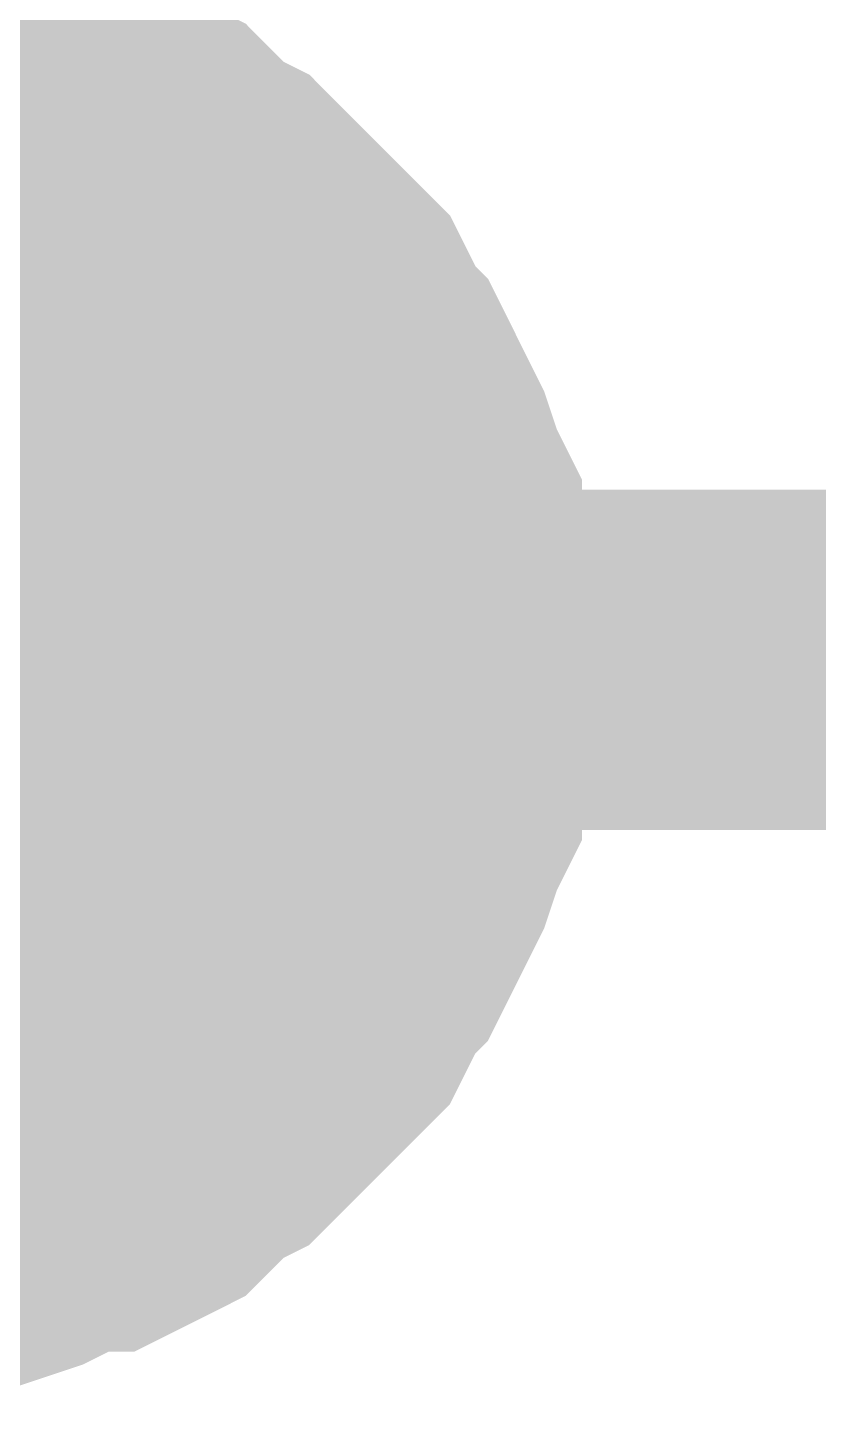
# Model space of a CAD drawing. Header units: inches. Extents: x 0 to 594, y 0 to 420.
# Drawn here: x 117.666 to 118.363, y 149.343 to 150.553 of the extents above; entities that cross this region are included whole.
import ezdxf

# ---------------------------------------------------------------- set-up
doc = ezdxf.new("R2010")
doc.units = ezdxf.units.IN
doc.layers.add('Sheet', color=255, linetype='Continuous')

msp = doc.modelspace()

# ---------------------------------------------------------------- linework, layer by layer
at = {"layer": 'Sheet'}
for points in [[(130.0103, 149.9968, 0.2997, 0.2997, 0), (117.5009, 149.9968, 0.2997, 0.2997, 0), (112.5061, 149.9968, 0.2997, 0.2997, 0), (112.5061, 167.5005, 0.2997, 0.2997, 0), (102.5053, 167.5005, 0.2997, 0.2997, 0)], [(117.5009, 150.5007, 0.2997, 0.2997, 0), (117.5233, 150.5007, 0.2997, 0.2997, 0), (117.5569, 150.5007, 0.2997, 0.2997, 0), (117.5793, 150.4895, 0.2997, 0.2997, 0), (117.6017, 150.4895, 0.2997, 0.2997, 0), (117.6241, 150.4895, 0.2997, 0.2997, 0), (117.6577, 150.4783, 0.2997, 0.2997, 0), (117.6801, 150.4672, 0.2997, 0.2997, 0), (117.7025, 150.456, 0.2997, 0.2997, 0), (117.7249, 150.456, 0.2997, 0.2997, 0), (117.7473, 150.4448, 0.2997, 0.2997, 0), (117.7697, 150.4336, 0.2997, 0.2997, 0), (117.7921, 150.4112, 0.2997, 0.2997, 0), (117.8033, 150.4, 0.2997, 0.2997, 0), (117.8257, 150.3888, 0.2997, 0.2997, 0), (117.8481, 150.3664, 0.2997, 0.2997, 0), (117.8593, 150.3552, 0.2997, 0.2997, 0), (117.8817, 150.3328, 0.2997, 0.2997, 0), (117.8929, 150.3216, 0.2997, 0.2997, 0), (117.9153, 150.2992, 0.2997, 0.2997, 0), (117.9265, 150.2768, 0.2997, 0.2997, 0), (117.9377, 150.2544, 0.2997, 0.2997, 0), (117.9489, 150.2432, 0.2997, 0.2997, 0), (117.9601, 150.2208, 0.2997, 0.2997, 0), (117.9713, 150.1984, 0.2997, 0.2997, 0), (117.9825, 150.176, 0.2997, 0.2997, 0), (117.9937, 150.1424, 0.2997, 0.2997, 0), (118.0049, 150.12, 0.2997, 0.2997, 0), (118.0049, 150.0976, 0.2997, 0.2997, 0), (118.0049, 150.0752, 0.2997, 0.2997, 0), (118.0161, 150.0528, 0.2997, 0.2997, 0), (118.0161, 150.0192, 0.2997, 0.2997, 0), (118.0161, 149.9968, 0.2997, 0.2997, 0)], [(117.5009, 150.5007, 0.2997, 0.2997, 0), (117.5233, 150.5007, 0.2997, 0.2997, 0), (117.5569, 150.5007, 0.2997, 0.2997, 0), (117.5793, 150.4895, 0.2997, 0.2997, 0), (117.6017, 150.4895, 0.2997, 0.2997, 0), (117.6241, 150.4895, 0.2997, 0.2997, 0), (117.6577, 150.4783, 0.2997, 0.2997, 0), (117.6801, 150.4672, 0.2997, 0.2997, 0), (117.7025, 150.456, 0.2997, 0.2997, 0), (117.7249, 150.456, 0.2997, 0.2997, 0), (117.7473, 150.4448, 0.2997, 0.2997, 0), (117.7697, 150.4336, 0.2997, 0.2997, 0), (117.7921, 150.4112, 0.2997, 0.2997, 0), (117.8033, 150.4, 0.2997, 0.2997, 0), (117.8257, 150.3888, 0.2997, 0.2997, 0), (117.8481, 150.3664, 0.2997, 0.2997, 0), (117.8593, 150.3552, 0.2997, 0.2997, 0), (117.8817, 150.3328, 0.2997, 0.2997, 0), (117.8929, 150.3216, 0.2997, 0.2997, 0), (117.9153, 150.2992, 0.2997, 0.2997, 0), (117.9265, 150.2768, 0.2997, 0.2997, 0), (117.9377, 150.2544, 0.2997, 0.2997, 0), (117.9489, 150.2432, 0.2997, 0.2997, 0), (117.9601, 150.2208, 0.2997, 0.2997, 0), (117.9713, 150.1984, 0.2997, 0.2997, 0), (117.9825, 150.176, 0.2997, 0.2997, 0), (117.9937, 150.1424, 0.2997, 0.2997, 0), (118.0049, 150.12, 0.2997, 0.2997, 0), (118.0049, 150.0976, 0.2997, 0.2997, 0), (118.0049, 150.0752, 0.2997, 0.2997, 0), (118.0161, 150.0528, 0.2997, 0.2997, 0), (118.0161, 150.0192, 0.2997, 0.2997, 0), (118.0161, 149.9968, 0.2997, 0.2997, 0)], [(117.5009, 150.5007, 0.2997, 0.2997, 0), (117.5233, 150.5007, 0.2997, 0.2997, 0), (117.5569, 150.5007, 0.2997, 0.2997, 0), (117.5793, 150.4895, 0.2997, 0.2997, 0), (117.6017, 150.4895, 0.2997, 0.2997, 0), (117.6241, 150.4895, 0.2997, 0.2997, 0), (117.6577, 150.4783, 0.2997, 0.2997, 0), (117.6801, 150.4672, 0.2997, 0.2997, 0), (117.7025, 150.456, 0.2997, 0.2997, 0), (117.7249, 150.456, 0.2997, 0.2997, 0), (117.7473, 150.4448, 0.2997, 0.2997, 0), (117.7697, 150.4336, 0.2997, 0.2997, 0), (117.7921, 150.4112, 0.2997, 0.2997, 0), (117.8033, 150.4, 0.2997, 0.2997, 0), (117.8257, 150.3888, 0.2997, 0.2997, 0), (117.8481, 150.3664, 0.2997, 0.2997, 0), (117.8593, 150.3552, 0.2997, 0.2997, 0), (117.8817, 150.3328, 0.2997, 0.2997, 0), (117.8929, 150.3216, 0.2997, 0.2997, 0), (117.9153, 150.2992, 0.2997, 0.2997, 0), (117.9265, 150.2768, 0.2997, 0.2997, 0), (117.9377, 150.2544, 0.2997, 0.2997, 0), (117.9489, 150.2432, 0.2997, 0.2997, 0), (117.9601, 150.2208, 0.2997, 0.2997, 0), (117.9713, 150.1984, 0.2997, 0.2997, 0), (117.9825, 150.176, 0.2997, 0.2997, 0), (117.9937, 150.1424, 0.2997, 0.2997, 0), (118.0049, 150.12, 0.2997, 0.2997, 0), (118.0049, 150.0976, 0.2997, 0.2997, 0), (118.0049, 150.0752, 0.2997, 0.2997, 0), (118.0161, 150.0528, 0.2997, 0.2997, 0), (118.0161, 150.0192, 0.2997, 0.2997, 0), (118.0161, 149.9968, 0.2997, 0.2997, 0)], [(117.5009, 150.5007, 0.2997, 0.2997, 0), (117.5233, 150.5007, 0.2997, 0.2997, 0), (117.5569, 150.5007, 0.2997, 0.2997, 0), (117.5793, 150.4895, 0.2997, 0.2997, 0), (117.6017, 150.4895, 0.2997, 0.2997, 0), (117.6241, 150.4895, 0.2997, 0.2997, 0), (117.6577, 150.4783, 0.2997, 0.2997, 0), (117.6801, 150.4672, 0.2997, 0.2997, 0), (117.7025, 150.456, 0.2997, 0.2997, 0), (117.7249, 150.456, 0.2997, 0.2997, 0), (117.7473, 150.4448, 0.2997, 0.2997, 0), (117.7697, 150.4336, 0.2997, 0.2997, 0), (117.7921, 150.4112, 0.2997, 0.2997, 0), (117.8033, 150.4, 0.2997, 0.2997, 0), (117.8257, 150.3888, 0.2997, 0.2997, 0), (117.8481, 150.3664, 0.2997, 0.2997, 0), (117.8593, 150.3552, 0.2997, 0.2997, 0), (117.8817, 150.3328, 0.2997, 0.2997, 0), (117.8929, 150.3216, 0.2997, 0.2997, 0), (117.9153, 150.2992, 0.2997, 0.2997, 0), (117.9265, 150.2768, 0.2997, 0.2997, 0), (117.9377, 150.2544, 0.2997, 0.2997, 0), (117.9489, 150.2432, 0.2997, 0.2997, 0), (117.9601, 150.2208, 0.2997, 0.2997, 0), (117.9713, 150.1984, 0.2997, 0.2997, 0), (117.9825, 150.176, 0.2997, 0.2997, 0), (117.9937, 150.1424, 0.2997, 0.2997, 0), (118.0049, 150.12, 0.2997, 0.2997, 0), (118.0049, 150.0976, 0.2997, 0.2997, 0), (118.0049, 150.0752, 0.2997, 0.2997, 0), (118.0161, 150.0528, 0.2997, 0.2997, 0), (118.0161, 150.0192, 0.2997, 0.2997, 0), (118.0161, 149.9968, 0.2997, 0.2997, 0)], [(117.5009, 150.5007, 0.2997, 0.2997, 0), (117.5233, 150.5007, 0.2997, 0.2997, 0), (117.5569, 150.5007, 0.2997, 0.2997, 0), (117.5793, 150.4895, 0.2997, 0.2997, 0), (117.6017, 150.4895, 0.2997, 0.2997, 0), (117.6241, 150.4895, 0.2997, 0.2997, 0), (117.6577, 150.4783, 0.2997, 0.2997, 0), (117.6801, 150.4672, 0.2997, 0.2997, 0), (117.7025, 150.456, 0.2997, 0.2997, 0), (117.7249, 150.456, 0.2997, 0.2997, 0), (117.7473, 150.4448, 0.2997, 0.2997, 0), (117.7697, 150.4336, 0.2997, 0.2997, 0), (117.7921, 150.4112, 0.2997, 0.2997, 0), (117.8033, 150.4, 0.2997, 0.2997, 0), (117.8257, 150.3888, 0.2997, 0.2997, 0), (117.8481, 150.3664, 0.2997, 0.2997, 0), (117.8593, 150.3552, 0.2997, 0.2997, 0), (117.8817, 150.3328, 0.2997, 0.2997, 0), (117.8929, 150.3216, 0.2997, 0.2997, 0), (117.9153, 150.2992, 0.2997, 0.2997, 0), (117.9265, 150.2768, 0.2997, 0.2997, 0), (117.9377, 150.2544, 0.2997, 0.2997, 0), (117.9489, 150.2432, 0.2997, 0.2997, 0), (117.9601, 150.2208, 0.2997, 0.2997, 0), (117.9713, 150.1984, 0.2997, 0.2997, 0), (117.9825, 150.176, 0.2997, 0.2997, 0), (117.9937, 150.1424, 0.2997, 0.2997, 0), (118.0049, 150.12, 0.2997, 0.2997, 0), (118.0049, 150.0976, 0.2997, 0.2997, 0), (118.0049, 150.0752, 0.2997, 0.2997, 0), (118.0161, 150.0528, 0.2997, 0.2997, 0), (118.0161, 150.0192, 0.2997, 0.2997, 0), (118.0161, 149.9968, 0.2997, 0.2997, 0)], [(117.6017, 150.4895, 0.0991, 0.0991, 0), (117.6241, 150.4895, 0.0991, 0.0991, 0), (117.6577, 150.4783, 0.0991, 0.0991, 0), (117.6801, 150.4672, 0.0991, 0.0991, 0), (117.7025, 150.456, 0.0991, 0.0991, 0), (117.7249, 150.456, 0.0991, 0.0991, 0), (117.7473, 150.4448, 0.0991, 0.0991, 0), (117.7697, 150.4336, 0.0991, 0.0991, 0), (117.7921, 150.4112, 0.0991, 0.0991, 0), (117.8033, 150.4, 0.0991, 0.0991, 0), (117.8257, 150.3888, 0.0991, 0.0991, 0), (117.8481, 150.3664, 0.0991, 0.0991, 0), (117.8593, 150.3552, 0.0991, 0.0991, 0), (117.8817, 150.3328, 0.0991, 0.0991, 0), (117.8929, 150.3216, 0.0991, 0.0991, 0), (117.9153, 150.2992, 0.0991, 0.0991, 0), (117.9265, 150.2768, 0.0991, 0.0991, 0), (117.9377, 150.2544, 0.0991, 0.0991, 0), (117.9489, 150.2432, 0.0991, 0.0991, 0), (117.9601, 150.2208, 0.0991, 0.0991, 0), (117.9713, 150.1984, 0.0991, 0.0991, 0), (117.9825, 150.176, 0.0991, 0.0991, 0), (117.9937, 150.1424, 0.0991, 0.0991, 0), (118.0049, 150.12, 0.0991, 0.0991, 0), (118.0049, 150.0976, 0.0991, 0.0991, 0), (118.0049, 150.0752, 0.0991, 0.0991, 0), (118.0161, 150.0528, 0.0991, 0.0991, 0), (118.0161, 150.0192, 0.0991, 0.0991, 0), (118.0161, 149.9968, 0.0991, 0.0991, 0)], [(117.6017, 150.4895, 0.0991, 0.0991, 0), (117.6241, 150.4895, 0.0991, 0.0991, 0), (117.6577, 150.4783, 0.0991, 0.0991, 0), (117.6801, 150.4672, 0.0991, 0.0991, 0), (117.7025, 150.456, 0.0991, 0.0991, 0), (117.7249, 150.456, 0.0991, 0.0991, 0), (117.7473, 150.4448, 0.0991, 0.0991, 0), (117.7697, 150.4336, 0.0991, 0.0991, 0), (117.7921, 150.4112, 0.0991, 0.0991, 0), (117.8033, 150.4, 0.0991, 0.0991, 0), (117.8257, 150.3888, 0.0991, 0.0991, 0), (117.8481, 150.3664, 0.0991, 0.0991, 0), (117.8593, 150.3552, 0.0991, 0.0991, 0), (117.8817, 150.3328, 0.0991, 0.0991, 0), (117.8929, 150.3216, 0.0991, 0.0991, 0), (117.9153, 150.2992, 0.0991, 0.0991, 0), (117.9265, 150.2768, 0.0991, 0.0991, 0), (117.9377, 150.2544, 0.0991, 0.0991, 0), (117.9489, 150.2432, 0.0991, 0.0991, 0), (117.9601, 150.2208, 0.0991, 0.0991, 0), (117.9713, 150.1984, 0.0991, 0.0991, 0), (117.9825, 150.176, 0.0991, 0.0991, 0), (117.9937, 150.1424, 0.0991, 0.0991, 0), (118.0049, 150.12, 0.0991, 0.0991, 0), (118.0049, 150.0976, 0.0991, 0.0991, 0), (118.0049, 150.0752, 0.0991, 0.0991, 0), (118.0161, 150.0528, 0.0991, 0.0991, 0), (118.0161, 150.0192, 0.0991, 0.0991, 0), (118.0161, 149.9968, 0.0991, 0.0991, 0)], [(117.6017, 150.4895, 0.0991, 0.0991, 0), (117.6241, 150.4895, 0.0991, 0.0991, 0), (117.6577, 150.4783, 0.0991, 0.0991, 0), (117.6801, 150.4672, 0.0991, 0.0991, 0), (117.7025, 150.456, 0.0991, 0.0991, 0), (117.7249, 150.456, 0.0991, 0.0991, 0), (117.7473, 150.4448, 0.0991, 0.0991, 0), (117.7697, 150.4336, 0.0991, 0.0991, 0), (117.7921, 150.4112, 0.0991, 0.0991, 0), (117.8033, 150.4, 0.0991, 0.0991, 0), (117.8257, 150.3888, 0.0991, 0.0991, 0), (117.8481, 150.3664, 0.0991, 0.0991, 0), (117.8593, 150.3552, 0.0991, 0.0991, 0), (117.8817, 150.3328, 0.0991, 0.0991, 0), (117.8929, 150.3216, 0.0991, 0.0991, 0), (117.9153, 150.2992, 0.0991, 0.0991, 0), (117.9265, 150.2768, 0.0991, 0.0991, 0), (117.9377, 150.2544, 0.0991, 0.0991, 0), (117.9489, 150.2432, 0.0991, 0.0991, 0), (117.9601, 150.2208, 0.0991, 0.0991, 0), (117.9713, 150.1984, 0.0991, 0.0991, 0), (117.9825, 150.176, 0.0991, 0.0991, 0), (117.9937, 150.1424, 0.0991, 0.0991, 0), (118.0049, 150.12, 0.0991, 0.0991, 0), (118.0049, 150.0976, 0.0991, 0.0991, 0), (118.0049, 150.0752, 0.0991, 0.0991, 0), (118.0161, 150.0528, 0.0991, 0.0991, 0), (118.0161, 150.0192, 0.0991, 0.0991, 0), (118.0161, 149.9968, 0.0991, 0.0991, 0)], [(117.6017, 150.4895, 0.0991, 0.0991, 0), (117.6241, 150.4895, 0.0991, 0.0991, 0), (117.6577, 150.4783, 0.0991, 0.0991, 0), (117.6801, 150.4672, 0.0991, 0.0991, 0), (117.7025, 150.456, 0.0991, 0.0991, 0), (117.7249, 150.456, 0.0991, 0.0991, 0), (117.7473, 150.4448, 0.0991, 0.0991, 0), (117.7697, 150.4336, 0.0991, 0.0991, 0), (117.7921, 150.4112, 0.0991, 0.0991, 0), (117.8033, 150.4, 0.0991, 0.0991, 0), (117.8257, 150.3888, 0.0991, 0.0991, 0), (117.8481, 150.3664, 0.0991, 0.0991, 0), (117.8593, 150.3552, 0.0991, 0.0991, 0), (117.8817, 150.3328, 0.0991, 0.0991, 0), (117.8929, 150.3216, 0.0991, 0.0991, 0), (117.9153, 150.2992, 0.0991, 0.0991, 0), (117.9265, 150.2768, 0.0991, 0.0991, 0), (117.9377, 150.2544, 0.0991, 0.0991, 0), (117.9489, 150.2432, 0.0991, 0.0991, 0), (117.9601, 150.2208, 0.0991, 0.0991, 0), (117.9713, 150.1984, 0.0991, 0.0991, 0), (117.9825, 150.176, 0.0991, 0.0991, 0), (117.9937, 150.1424, 0.0991, 0.0991, 0), (118.0049, 150.12, 0.0991, 0.0991, 0), (118.0049, 150.0976, 0.0991, 0.0991, 0), (118.0049, 150.0752, 0.0991, 0.0991, 0), (118.0161, 150.0528, 0.0991, 0.0991, 0), (118.0161, 150.0192, 0.0991, 0.0991, 0), (118.0161, 149.9968, 0.0991, 0.0991, 0)], [(117.6017, 150.4895, 0.0991, 0.0991, 0), (117.6241, 150.4895, 0.0991, 0.0991, 0), (117.6577, 150.4783, 0.0991, 0.0991, 0), (117.6801, 150.4672, 0.0991, 0.0991, 0), (117.7025, 150.456, 0.0991, 0.0991, 0), (117.7249, 150.456, 0.0991, 0.0991, 0), (117.7473, 150.4448, 0.0991, 0.0991, 0), (117.7697, 150.4336, 0.0991, 0.0991, 0), (117.7921, 150.4112, 0.0991, 0.0991, 0), (117.8033, 150.4, 0.0991, 0.0991, 0), (117.8257, 150.3888, 0.0991, 0.0991, 0), (117.8481, 150.3664, 0.0991, 0.0991, 0), (117.8593, 150.3552, 0.0991, 0.0991, 0), (117.8817, 150.3328, 0.0991, 0.0991, 0), (117.8929, 150.3216, 0.0991, 0.0991, 0), (117.9153, 150.2992, 0.0991, 0.0991, 0), (117.9265, 150.2768, 0.0991, 0.0991, 0), (117.9377, 150.2544, 0.0991, 0.0991, 0), (117.9489, 150.2432, 0.0991, 0.0991, 0), (117.9601, 150.2208, 0.0991, 0.0991, 0), (117.9713, 150.1984, 0.0991, 0.0991, 0), (117.9825, 150.176, 0.0991, 0.0991, 0), (117.9937, 150.1424, 0.0991, 0.0991, 0), (118.0049, 150.12, 0.0991, 0.0991, 0), (118.0049, 150.0976, 0.0991, 0.0991, 0), (118.0049, 150.0752, 0.0991, 0.0991, 0), (118.0161, 150.0528, 0.0991, 0.0991, 0), (118.0161, 150.0192, 0.0991, 0.0991, 0), (118.0161, 149.9968, 0.0991, 0.0991, 0)], [(118.0161, 149.9968, 0.2997, 0.2997, 0), (118.0161, 149.9744, 0.2997, 0.2997, 0), (118.0161, 149.9408, 0.2997, 0.2997, 0), (118.0049, 149.9184, 0.2997, 0.2997, 0), (118.0049, 149.896, 0.2997, 0.2997, 0), (118.0049, 149.8736, 0.2997, 0.2997, 0), (117.9937, 149.8512, 0.2997, 0.2997, 0), (117.9825, 149.8176, 0.2997, 0.2997, 0), (117.9713, 149.7952, 0.2997, 0.2997, 0), (117.9601, 149.7728, 0.2997, 0.2997, 0), (117.9489, 149.7504, 0.2997, 0.2997, 0), (117.9377, 149.7392, 0.2997, 0.2997, 0), (117.9265, 149.7168, 0.2997, 0.2997, 0), (117.9153, 149.6944, 0.2997, 0.2997, 0), (117.8929, 149.672, 0.2997, 0.2997, 0), (117.8817, 149.6608, 0.2997, 0.2997, 0), (117.8593, 149.6384, 0.2997, 0.2997, 0), (117.8481, 149.6272, 0.2997, 0.2997, 0), (117.8257, 149.6048, 0.2997, 0.2997, 0), (117.8033, 149.5936, 0.2997, 0.2997, 0), (117.7921, 149.5824, 0.2997, 0.2997, 0), (117.7697, 149.56, 0.2997, 0.2997, 0), (117.7473, 149.5488, 0.2997, 0.2997, 0), (117.7249, 149.5376, 0.2997, 0.2997, 0), (117.7025, 149.5376, 0.2997, 0.2997, 0), (117.6801, 149.5265, 0.2997, 0.2997, 0), (117.6577, 149.5153, 0.2997, 0.2997, 0), (117.6241, 149.5041, 0.2997, 0.2997, 0), (117.6017, 149.5041, 0.2997, 0.2997, 0), (117.5793, 149.5041, 0.2997, 0.2997, 0), (117.5569, 149.4929, 0.2997, 0.2997, 0), (117.5233, 149.4929, 0.2997, 0.2997, 0), (117.5009, 149.4929, 0.2997, 0.2997, 0)], [(118.0161, 149.9968, 0.2997, 0.2997, 0), (118.0161, 149.9744, 0.2997, 0.2997, 0), (118.0161, 149.9408, 0.2997, 0.2997, 0), (118.0049, 149.9184, 0.2997, 0.2997, 0), (118.0049, 149.896, 0.2997, 0.2997, 0), (118.0049, 149.8736, 0.2997, 0.2997, 0), (117.9937, 149.8512, 0.2997, 0.2997, 0), (117.9825, 149.8176, 0.2997, 0.2997, 0), (117.9713, 149.7952, 0.2997, 0.2997, 0), (117.9601, 149.7728, 0.2997, 0.2997, 0), (117.9489, 149.7504, 0.2997, 0.2997, 0), (117.9377, 149.7392, 0.2997, 0.2997, 0), (117.9265, 149.7168, 0.2997, 0.2997, 0), (117.9153, 149.6944, 0.2997, 0.2997, 0), (117.8929, 149.672, 0.2997, 0.2997, 0), (117.8817, 149.6608, 0.2997, 0.2997, 0), (117.8593, 149.6384, 0.2997, 0.2997, 0), (117.8481, 149.6272, 0.2997, 0.2997, 0), (117.8257, 149.6048, 0.2997, 0.2997, 0), (117.8033, 149.5936, 0.2997, 0.2997, 0), (117.7921, 149.5824, 0.2997, 0.2997, 0), (117.7697, 149.56, 0.2997, 0.2997, 0), (117.7473, 149.5488, 0.2997, 0.2997, 0), (117.7249, 149.5376, 0.2997, 0.2997, 0), (117.7025, 149.5376, 0.2997, 0.2997, 0), (117.6801, 149.5265, 0.2997, 0.2997, 0), (117.6577, 149.5153, 0.2997, 0.2997, 0), (117.6241, 149.5041, 0.2997, 0.2997, 0), (117.6017, 149.5041, 0.2997, 0.2997, 0), (117.5793, 149.5041, 0.2997, 0.2997, 0), (117.5569, 149.4929, 0.2997, 0.2997, 0), (117.5233, 149.4929, 0.2997, 0.2997, 0), (117.5009, 149.4929, 0.2997, 0.2997, 0)], [(118.0161, 149.9968, 0.2997, 0.2997, 0), (118.0161, 149.9744, 0.2997, 0.2997, 0), (118.0161, 149.9408, 0.2997, 0.2997, 0), (118.0049, 149.9184, 0.2997, 0.2997, 0), (118.0049, 149.896, 0.2997, 0.2997, 0), (118.0049, 149.8736, 0.2997, 0.2997, 0), (117.9937, 149.8512, 0.2997, 0.2997, 0), (117.9825, 149.8176, 0.2997, 0.2997, 0), (117.9713, 149.7952, 0.2997, 0.2997, 0), (117.9601, 149.7728, 0.2997, 0.2997, 0), (117.9489, 149.7504, 0.2997, 0.2997, 0), (117.9377, 149.7392, 0.2997, 0.2997, 0), (117.9265, 149.7168, 0.2997, 0.2997, 0), (117.9153, 149.6944, 0.2997, 0.2997, 0), (117.8929, 149.672, 0.2997, 0.2997, 0), (117.8817, 149.6608, 0.2997, 0.2997, 0), (117.8593, 149.6384, 0.2997, 0.2997, 0), (117.8481, 149.6272, 0.2997, 0.2997, 0), (117.8257, 149.6048, 0.2997, 0.2997, 0), (117.8033, 149.5936, 0.2997, 0.2997, 0), (117.7921, 149.5824, 0.2997, 0.2997, 0), (117.7697, 149.56, 0.2997, 0.2997, 0), (117.7473, 149.5488, 0.2997, 0.2997, 0), (117.7249, 149.5376, 0.2997, 0.2997, 0), (117.7025, 149.5376, 0.2997, 0.2997, 0), (117.6801, 149.5265, 0.2997, 0.2997, 0), (117.6577, 149.5153, 0.2997, 0.2997, 0), (117.6241, 149.5041, 0.2997, 0.2997, 0), (117.6017, 149.5041, 0.2997, 0.2997, 0), (117.5793, 149.5041, 0.2997, 0.2997, 0), (117.5569, 149.4929, 0.2997, 0.2997, 0), (117.5233, 149.4929, 0.2997, 0.2997, 0), (117.5009, 149.4929, 0.2997, 0.2997, 0)], [(118.0161, 149.9968, 0.2997, 0.2997, 0), (118.0161, 149.9744, 0.2997, 0.2997, 0), (118.0161, 149.9408, 0.2997, 0.2997, 0), (118.0049, 149.9184, 0.2997, 0.2997, 0), (118.0049, 149.896, 0.2997, 0.2997, 0), (118.0049, 149.8736, 0.2997, 0.2997, 0), (117.9937, 149.8512, 0.2997, 0.2997, 0), (117.9825, 149.8176, 0.2997, 0.2997, 0), (117.9713, 149.7952, 0.2997, 0.2997, 0), (117.9601, 149.7728, 0.2997, 0.2997, 0), (117.9489, 149.7504, 0.2997, 0.2997, 0), (117.9377, 149.7392, 0.2997, 0.2997, 0), (117.9265, 149.7168, 0.2997, 0.2997, 0), (117.9153, 149.6944, 0.2997, 0.2997, 0), (117.8929, 149.672, 0.2997, 0.2997, 0), (117.8817, 149.6608, 0.2997, 0.2997, 0), (117.8593, 149.6384, 0.2997, 0.2997, 0), (117.8481, 149.6272, 0.2997, 0.2997, 0), (117.8257, 149.6048, 0.2997, 0.2997, 0), (117.8033, 149.5936, 0.2997, 0.2997, 0), (117.7921, 149.5824, 0.2997, 0.2997, 0), (117.7697, 149.56, 0.2997, 0.2997, 0), (117.7473, 149.5488, 0.2997, 0.2997, 0), (117.7249, 149.5376, 0.2997, 0.2997, 0), (117.7025, 149.5376, 0.2997, 0.2997, 0), (117.6801, 149.5265, 0.2997, 0.2997, 0), (117.6577, 149.5153, 0.2997, 0.2997, 0), (117.6241, 149.5041, 0.2997, 0.2997, 0), (117.6017, 149.5041, 0.2997, 0.2997, 0), (117.5793, 149.5041, 0.2997, 0.2997, 0), (117.5569, 149.4929, 0.2997, 0.2997, 0), (117.5233, 149.4929, 0.2997, 0.2997, 0), (117.5009, 149.4929, 0.2997, 0.2997, 0)], [(118.0161, 149.9968, 0.2997, 0.2997, 0), (118.0161, 149.9744, 0.2997, 0.2997, 0), (118.0161, 149.9408, 0.2997, 0.2997, 0), (118.0049, 149.9184, 0.2997, 0.2997, 0), (118.0049, 149.896, 0.2997, 0.2997, 0), (118.0049, 149.8736, 0.2997, 0.2997, 0), (117.9937, 149.8512, 0.2997, 0.2997, 0), (117.9825, 149.8176, 0.2997, 0.2997, 0), (117.9713, 149.7952, 0.2997, 0.2997, 0), (117.9601, 149.7728, 0.2997, 0.2997, 0), (117.9489, 149.7504, 0.2997, 0.2997, 0), (117.9377, 149.7392, 0.2997, 0.2997, 0), (117.9265, 149.7168, 0.2997, 0.2997, 0), (117.9153, 149.6944, 0.2997, 0.2997, 0), (117.8929, 149.672, 0.2997, 0.2997, 0), (117.8817, 149.6608, 0.2997, 0.2997, 0), (117.8593, 149.6384, 0.2997, 0.2997, 0), (117.8481, 149.6272, 0.2997, 0.2997, 0), (117.8257, 149.6048, 0.2997, 0.2997, 0), (117.8033, 149.5936, 0.2997, 0.2997, 0), (117.7921, 149.5824, 0.2997, 0.2997, 0), (117.7697, 149.56, 0.2997, 0.2997, 0), (117.7473, 149.5488, 0.2997, 0.2997, 0), (117.7249, 149.5376, 0.2997, 0.2997, 0), (117.7025, 149.5376, 0.2997, 0.2997, 0), (117.6801, 149.5265, 0.2997, 0.2997, 0), (117.6577, 149.5153, 0.2997, 0.2997, 0), (117.6241, 149.5041, 0.2997, 0.2997, 0), (117.6017, 149.5041, 0.2997, 0.2997, 0), (117.5793, 149.5041, 0.2997, 0.2997, 0), (117.5569, 149.4929, 0.2997, 0.2997, 0), (117.5233, 149.4929, 0.2997, 0.2997, 0), (117.5009, 149.4929, 0.2997, 0.2997, 0)], [(118.0161, 149.9968, 0.2997, 0.2997, 0), (118.0161, 149.9968, 0.2997, 0.2997, 0), (118.0161, 149.9968, 0.2997, 0.2997, 0), (118.0161, 149.9968, 0.2997, 0.2997, 0), (118.0161, 149.9968, 0.2997, 0.2997, 0), (118.0161, 149.9968, 0.2997, 0.2997, 0), (118.0161, 149.9968, 0.2997, 0.2997, 0), (118.0161, 149.9968, 0.2997, 0.2997, 0), (118.0161, 149.9968, 0.2997, 0.2997, 0), (118.0161, 149.9968, 0.2997, 0.2997, 0), (118.0161, 149.9968, 0.2997, 0.2997, 0), (118.0161, 149.9968, 0.2997, 0.2997, 0), (118.0161, 149.9968, 0.2997, 0.2997, 0), (118.0161, 149.9968, 0.2997, 0.2997, 0), (118.0161, 149.9968, 0.2997, 0.2997, 0), (118.0161, 149.9968, 0.2997, 0.2997, 0), (118.0161, 149.9968, 0.2997, 0.2997, 0), (118.0161, 149.9968, 0.2997, 0.2997, 0), (118.0161, 149.9968, 0.2997, 0.2997, 0), (118.0161, 149.9968, 0.2997, 0.2997, 0), (118.0161, 149.9968, 0.2997, 0.2997, 0), (118.0161, 149.9968, 0.2997, 0.2997, 0), (118.0161, 149.9968, 0.2997, 0.2997, 0), (118.0161, 149.9968, 0.2997, 0.2997, 0), (118.0161, 149.9968, 0.2997, 0.2997, 0), (118.0161, 149.9968, 0.2997, 0.2997, 0), (118.0161, 149.9968, 0.2997, 0.2997, 0), (118.0161, 149.9968, 0.2997, 0.2997, 0), (118.0161, 149.9968, 0.2997, 0.2997, 0), (118.0161, 149.9968, 0.2997, 0.2997, 0), (118.0161, 149.9968, 0.2997, 0.2997, 0), (118.0161, 149.9968, 0.2997, 0.2997, 0), (118.0161, 149.9968, 0.2997, 0.2997, 0)], [(118.0161, 149.9968, 0.2997, 0.2997, 0), (118.0161, 149.9968, 0.2997, 0.2997, 0)], [(118.0161, 149.9968, 0.2997, 0.2997, 0), (118.0161, 149.9968, 0.2997, 0.2997, 0), (118.0161, 149.9968, 0.2997, 0.2997, 0), (118.0161, 149.9968, 0.2997, 0.2997, 0), (118.0161, 149.9968, 0.2997, 0.2997, 0), (118.0161, 149.9968, 0.2997, 0.2997, 0), (118.0161, 149.9968, 0.2997, 0.2997, 0), (118.0161, 149.9968, 0.2997, 0.2997, 0), (118.0161, 149.9968, 0.2997, 0.2997, 0), (118.0161, 149.9968, 0.2997, 0.2997, 0), (118.0161, 149.9968, 0.2997, 0.2997, 0), (118.0161, 149.9968, 0.2997, 0.2997, 0), (118.0161, 149.9968, 0.2997, 0.2997, 0), (118.0161, 149.9968, 0.2997, 0.2997, 0), (118.0161, 149.9968, 0.2997, 0.2997, 0), (118.0161, 149.9968, 0.2997, 0.2997, 0), (118.0161, 149.9968, 0.2997, 0.2997, 0), (118.0161, 149.9968, 0.2997, 0.2997, 0), (118.0161, 149.9968, 0.2997, 0.2997, 0), (118.0161, 149.9968, 0.2997, 0.2997, 0), (118.0161, 149.9968, 0.2997, 0.2997, 0), (118.0161, 149.9968, 0.2997, 0.2997, 0), (118.0161, 149.9968, 0.2997, 0.2997, 0), (118.0161, 149.9968, 0.2997, 0.2997, 0), (118.0161, 149.9968, 0.2997, 0.2997, 0), (118.0161, 149.9968, 0.2997, 0.2997, 0), (118.0161, 149.9968, 0.2997, 0.2997, 0), (118.0161, 149.9968, 0.2997, 0.2997, 0), (118.0161, 149.9968, 0.2997, 0.2997, 0), (118.0161, 149.9968, 0.2997, 0.2997, 0), (118.0161, 149.9968, 0.2997, 0.2997, 0), (118.0161, 149.9968, 0.2997, 0.2997, 0), (118.0161, 149.9968, 0.2997, 0.2997, 0)], [(118.0161, 149.9968, 0.2997, 0.2997, 0), (118.0161, 149.9968, 0.2997, 0.2997, 0)], [(118.0161, 149.9968, 0.2997, 0.2997, 0), (118.0161, 149.9968, 0.2997, 0.2997, 0), (118.0161, 149.9968, 0.2997, 0.2997, 0), (118.0161, 149.9968, 0.2997, 0.2997, 0), (118.0161, 149.9968, 0.2997, 0.2997, 0), (118.0161, 149.9968, 0.2997, 0.2997, 0), (118.0161, 149.9968, 0.2997, 0.2997, 0), (118.0161, 149.9968, 0.2997, 0.2997, 0), (118.0161, 149.9968, 0.2997, 0.2997, 0), (118.0161, 149.9968, 0.2997, 0.2997, 0), (118.0161, 149.9968, 0.2997, 0.2997, 0), (118.0161, 149.9968, 0.2997, 0.2997, 0), (118.0161, 149.9968, 0.2997, 0.2997, 0), (118.0161, 149.9968, 0.2997, 0.2997, 0), (118.0161, 149.9968, 0.2997, 0.2997, 0), (118.0161, 149.9968, 0.2997, 0.2997, 0), (118.0161, 149.9968, 0.2997, 0.2997, 0), (118.0161, 149.9968, 0.2997, 0.2997, 0), (118.0161, 149.9968, 0.2997, 0.2997, 0), (118.0161, 149.9968, 0.2997, 0.2997, 0), (118.0161, 149.9968, 0.2997, 0.2997, 0), (118.0161, 149.9968, 0.2997, 0.2997, 0), (118.0161, 149.9968, 0.2997, 0.2997, 0), (118.0161, 149.9968, 0.2997, 0.2997, 0), (118.0161, 149.9968, 0.2997, 0.2997, 0), (118.0161, 149.9968, 0.2997, 0.2997, 0), (118.0161, 149.9968, 0.2997, 0.2997, 0), (118.0161, 149.9968, 0.2997, 0.2997, 0), (118.0161, 149.9968, 0.2997, 0.2997, 0), (118.0161, 149.9968, 0.2997, 0.2997, 0), (118.0161, 149.9968, 0.2997, 0.2997, 0), (118.0161, 149.9968, 0.2997, 0.2997, 0), (118.0161, 149.9968, 0.2997, 0.2997, 0)], [(118.0161, 149.9968, 0.2997, 0.2997, 0), (118.0161, 149.9968, 0.2997, 0.2997, 0)], [(118.0161, 149.9968, 0.2997, 0.2997, 0), (118.0161, 149.9968, 0.2997, 0.2997, 0), (118.0161, 149.9968, 0.2997, 0.2997, 0), (118.0161, 149.9968, 0.2997, 0.2997, 0), (118.0161, 149.9968, 0.2997, 0.2997, 0), (118.0161, 149.9968, 0.2997, 0.2997, 0), (118.0161, 149.9968, 0.2997, 0.2997, 0), (118.0161, 149.9968, 0.2997, 0.2997, 0), (118.0161, 149.9968, 0.2997, 0.2997, 0), (118.0161, 149.9968, 0.2997, 0.2997, 0), (118.0161, 149.9968, 0.2997, 0.2997, 0), (118.0161, 149.9968, 0.2997, 0.2997, 0), (118.0161, 149.9968, 0.2997, 0.2997, 0), (118.0161, 149.9968, 0.2997, 0.2997, 0), (118.0161, 149.9968, 0.2997, 0.2997, 0), (118.0161, 149.9968, 0.2997, 0.2997, 0), (118.0161, 149.9968, 0.2997, 0.2997, 0), (118.0161, 149.9968, 0.2997, 0.2997, 0), (118.0161, 149.9968, 0.2997, 0.2997, 0), (118.0161, 149.9968, 0.2997, 0.2997, 0), (118.0161, 149.9968, 0.2997, 0.2997, 0), (118.0161, 149.9968, 0.2997, 0.2997, 0), (118.0161, 149.9968, 0.2997, 0.2997, 0), (118.0161, 149.9968, 0.2997, 0.2997, 0), (118.0161, 149.9968, 0.2997, 0.2997, 0), (118.0161, 149.9968, 0.2997, 0.2997, 0), (118.0161, 149.9968, 0.2997, 0.2997, 0), (118.0161, 149.9968, 0.2997, 0.2997, 0), (118.0161, 149.9968, 0.2997, 0.2997, 0), (118.0161, 149.9968, 0.2997, 0.2997, 0), (118.0161, 149.9968, 0.2997, 0.2997, 0), (118.0161, 149.9968, 0.2997, 0.2997, 0), (118.0161, 149.9968, 0.2997, 0.2997, 0)], [(118.0161, 149.9968, 0.2997, 0.2997, 0), (118.0161, 149.9968, 0.2997, 0.2997, 0)], [(118.0161, 149.9968, 0.2997, 0.2997, 0), (118.0161, 149.9968, 0.2997, 0.2997, 0), (118.0161, 149.9968, 0.2997, 0.2997, 0), (118.0161, 149.9968, 0.2997, 0.2997, 0), (118.0161, 149.9968, 0.2997, 0.2997, 0), (118.0161, 149.9968, 0.2997, 0.2997, 0), (118.0161, 149.9968, 0.2997, 0.2997, 0), (118.0161, 149.9968, 0.2997, 0.2997, 0), (118.0161, 149.9968, 0.2997, 0.2997, 0), (118.0161, 149.9968, 0.2997, 0.2997, 0), (118.0161, 149.9968, 0.2997, 0.2997, 0), (118.0161, 149.9968, 0.2997, 0.2997, 0), (118.0161, 149.9968, 0.2997, 0.2997, 0), (118.0161, 149.9968, 0.2997, 0.2997, 0), (118.0161, 149.9968, 0.2997, 0.2997, 0), (118.0161, 149.9968, 0.2997, 0.2997, 0), (118.0161, 149.9968, 0.2997, 0.2997, 0), (118.0161, 149.9968, 0.2997, 0.2997, 0), (118.0161, 149.9968, 0.2997, 0.2997, 0), (118.0161, 149.9968, 0.2997, 0.2997, 0), (118.0161, 149.9968, 0.2997, 0.2997, 0), (118.0161, 149.9968, 0.2997, 0.2997, 0), (118.0161, 149.9968, 0.2997, 0.2997, 0), (118.0161, 149.9968, 0.2997, 0.2997, 0), (118.0161, 149.9968, 0.2997, 0.2997, 0), (118.0161, 149.9968, 0.2997, 0.2997, 0), (118.0161, 149.9968, 0.2997, 0.2997, 0), (118.0161, 149.9968, 0.2997, 0.2997, 0), (118.0161, 149.9968, 0.2997, 0.2997, 0), (118.0161, 149.9968, 0.2997, 0.2997, 0), (118.0161, 149.9968, 0.2997, 0.2997, 0), (118.0161, 149.9968, 0.2997, 0.2997, 0), (118.0161, 149.9968, 0.2997, 0.2997, 0)], [(118.0161, 149.9968, 0.2997, 0.2997, 0), (118.0161, 149.9968, 0.2997, 0.2997, 0)], [(118.0161, 149.9968, 0.0991, 0.0991, 0), (118.0161, 149.9744, 0.0991, 0.0991, 0), (118.0161, 149.9408, 0.0991, 0.0991, 0), (118.0049, 149.9184, 0.0991, 0.0991, 0), (118.0049, 149.896, 0.0991, 0.0991, 0), (118.0049, 149.8736, 0.0991, 0.0991, 0), (117.9937, 149.8512, 0.0991, 0.0991, 0), (117.9825, 149.8176, 0.0991, 0.0991, 0), (117.9713, 149.7952, 0.0991, 0.0991, 0), (117.9601, 149.7728, 0.0991, 0.0991, 0), (117.9489, 149.7504, 0.0991, 0.0991, 0), (117.9377, 149.7392, 0.0991, 0.0991, 0), (117.9265, 149.7168, 0.0991, 0.0991, 0), (117.9153, 149.6944, 0.0991, 0.0991, 0), (117.8929, 149.672, 0.0991, 0.0991, 0), (117.8817, 149.6608, 0.0991, 0.0991, 0), (117.8593, 149.6384, 0.0991, 0.0991, 0), (117.8481, 149.6272, 0.0991, 0.0991, 0), (117.8257, 149.6048, 0.0991, 0.0991, 0), (117.8033, 149.5936, 0.0991, 0.0991, 0), (117.7921, 149.5824, 0.0991, 0.0991, 0), (117.7697, 149.56, 0.0991, 0.0991, 0), (117.7473, 149.5488, 0.0991, 0.0991, 0), (117.7249, 149.5376, 0.0991, 0.0991, 0), (117.7025, 149.5376, 0.0991, 0.0991, 0), (117.6801, 149.5265, 0.0991, 0.0991, 0), (117.6577, 149.5153, 0.0991, 0.0991, 0), (117.6241, 149.5041, 0.0991, 0.0991, 0), (117.6017, 149.5041, 0.0991, 0.0991, 0)], [(118.0161, 149.9968, 0.0991, 0.0991, 0), (118.0161, 149.9744, 0.0991, 0.0991, 0), (118.0161, 149.9408, 0.0991, 0.0991, 0), (118.0049, 149.9184, 0.0991, 0.0991, 0), (118.0049, 149.896, 0.0991, 0.0991, 0), (118.0049, 149.8736, 0.0991, 0.0991, 0), (117.9937, 149.8512, 0.0991, 0.0991, 0), (117.9825, 149.8176, 0.0991, 0.0991, 0), (117.9713, 149.7952, 0.0991, 0.0991, 0), (117.9601, 149.7728, 0.0991, 0.0991, 0), (117.9489, 149.7504, 0.0991, 0.0991, 0), (117.9377, 149.7392, 0.0991, 0.0991, 0), (117.9265, 149.7168, 0.0991, 0.0991, 0), (117.9153, 149.6944, 0.0991, 0.0991, 0), (117.8929, 149.672, 0.0991, 0.0991, 0), (117.8817, 149.6608, 0.0991, 0.0991, 0), (117.8593, 149.6384, 0.0991, 0.0991, 0), (117.8481, 149.6272, 0.0991, 0.0991, 0), (117.8257, 149.6048, 0.0991, 0.0991, 0), (117.8033, 149.5936, 0.0991, 0.0991, 0), (117.7921, 149.5824, 0.0991, 0.0991, 0), (117.7697, 149.56, 0.0991, 0.0991, 0), (117.7473, 149.5488, 0.0991, 0.0991, 0), (117.7249, 149.5376, 0.0991, 0.0991, 0), (117.7025, 149.5376, 0.0991, 0.0991, 0), (117.6801, 149.5265, 0.0991, 0.0991, 0), (117.6577, 149.5153, 0.0991, 0.0991, 0), (117.6241, 149.5041, 0.0991, 0.0991, 0), (117.6017, 149.5041, 0.0991, 0.0991, 0)], [(118.0161, 149.9968, 0.0991, 0.0991, 0), (118.0161, 149.9744, 0.0991, 0.0991, 0), (118.0161, 149.9408, 0.0991, 0.0991, 0), (118.0049, 149.9184, 0.0991, 0.0991, 0), (118.0049, 149.896, 0.0991, 0.0991, 0), (118.0049, 149.8736, 0.0991, 0.0991, 0), (117.9937, 149.8512, 0.0991, 0.0991, 0), (117.9825, 149.8176, 0.0991, 0.0991, 0), (117.9713, 149.7952, 0.0991, 0.0991, 0), (117.9601, 149.7728, 0.0991, 0.0991, 0), (117.9489, 149.7504, 0.0991, 0.0991, 0), (117.9377, 149.7392, 0.0991, 0.0991, 0), (117.9265, 149.7168, 0.0991, 0.0991, 0), (117.9153, 149.6944, 0.0991, 0.0991, 0), (117.8929, 149.672, 0.0991, 0.0991, 0), (117.8817, 149.6608, 0.0991, 0.0991, 0), (117.8593, 149.6384, 0.0991, 0.0991, 0), (117.8481, 149.6272, 0.0991, 0.0991, 0), (117.8257, 149.6048, 0.0991, 0.0991, 0), (117.8033, 149.5936, 0.0991, 0.0991, 0), (117.7921, 149.5824, 0.0991, 0.0991, 0), (117.7697, 149.56, 0.0991, 0.0991, 0), (117.7473, 149.5488, 0.0991, 0.0991, 0), (117.7249, 149.5376, 0.0991, 0.0991, 0), (117.7025, 149.5376, 0.0991, 0.0991, 0), (117.6801, 149.5265, 0.0991, 0.0991, 0), (117.6577, 149.5153, 0.0991, 0.0991, 0), (117.6241, 149.5041, 0.0991, 0.0991, 0), (117.6017, 149.5041, 0.0991, 0.0991, 0)], [(118.0161, 149.9968, 0.0991, 0.0991, 0), (118.0161, 149.9744, 0.0991, 0.0991, 0), (118.0161, 149.9408, 0.0991, 0.0991, 0), (118.0049, 149.9184, 0.0991, 0.0991, 0), (118.0049, 149.896, 0.0991, 0.0991, 0), (118.0049, 149.8736, 0.0991, 0.0991, 0), (117.9937, 149.8512, 0.0991, 0.0991, 0), (117.9825, 149.8176, 0.0991, 0.0991, 0), (117.9713, 149.7952, 0.0991, 0.0991, 0), (117.9601, 149.7728, 0.0991, 0.0991, 0), (117.9489, 149.7504, 0.0991, 0.0991, 0), (117.9377, 149.7392, 0.0991, 0.0991, 0), (117.9265, 149.7168, 0.0991, 0.0991, 0), (117.9153, 149.6944, 0.0991, 0.0991, 0), (117.8929, 149.672, 0.0991, 0.0991, 0), (117.8817, 149.6608, 0.0991, 0.0991, 0), (117.8593, 149.6384, 0.0991, 0.0991, 0), (117.8481, 149.6272, 0.0991, 0.0991, 0), (117.8257, 149.6048, 0.0991, 0.0991, 0), (117.8033, 149.5936, 0.0991, 0.0991, 0), (117.7921, 149.5824, 0.0991, 0.0991, 0), (117.7697, 149.56, 0.0991, 0.0991, 0), (117.7473, 149.5488, 0.0991, 0.0991, 0), (117.7249, 149.5376, 0.0991, 0.0991, 0), (117.7025, 149.5376, 0.0991, 0.0991, 0), (117.6801, 149.5265, 0.0991, 0.0991, 0), (117.6577, 149.5153, 0.0991, 0.0991, 0), (117.6241, 149.5041, 0.0991, 0.0991, 0), (117.6017, 149.5041, 0.0991, 0.0991, 0)], [(118.0161, 149.9968, 0.0991, 0.0991, 0), (118.0161, 149.9744, 0.0991, 0.0991, 0), (118.0161, 149.9408, 0.0991, 0.0991, 0), (118.0049, 149.9184, 0.0991, 0.0991, 0), (118.0049, 149.896, 0.0991, 0.0991, 0), (118.0049, 149.8736, 0.0991, 0.0991, 0), (117.9937, 149.8512, 0.0991, 0.0991, 0), (117.9825, 149.8176, 0.0991, 0.0991, 0), (117.9713, 149.7952, 0.0991, 0.0991, 0), (117.9601, 149.7728, 0.0991, 0.0991, 0), (117.9489, 149.7504, 0.0991, 0.0991, 0), (117.9377, 149.7392, 0.0991, 0.0991, 0), (117.9265, 149.7168, 0.0991, 0.0991, 0), (117.9153, 149.6944, 0.0991, 0.0991, 0), (117.8929, 149.672, 0.0991, 0.0991, 0), (117.8817, 149.6608, 0.0991, 0.0991, 0), (117.8593, 149.6384, 0.0991, 0.0991, 0), (117.8481, 149.6272, 0.0991, 0.0991, 0), (117.8257, 149.6048, 0.0991, 0.0991, 0), (117.8033, 149.5936, 0.0991, 0.0991, 0), (117.7921, 149.5824, 0.0991, 0.0991, 0), (117.7697, 149.56, 0.0991, 0.0991, 0), (117.7473, 149.5488, 0.0991, 0.0991, 0), (117.7249, 149.5376, 0.0991, 0.0991, 0), (117.7025, 149.5376, 0.0991, 0.0991, 0), (117.6801, 149.5265, 0.0991, 0.0991, 0), (117.6577, 149.5153, 0.0991, 0.0991, 0), (117.6241, 149.5041, 0.0991, 0.0991, 0), (117.6017, 149.5041, 0.0991, 0.0991, 0)], [(118.0161, 149.9968, 0.0991, 0.0991, 0), (118.0161, 149.9968, 0.0991, 0.0991, 0), (118.0161, 149.9968, 0.0991, 0.0991, 0), (118.0161, 149.9968, 0.0991, 0.0991, 0), (118.0161, 149.9968, 0.0991, 0.0991, 0), (118.0161, 149.9968, 0.0991, 0.0991, 0), (118.0161, 149.9968, 0.0991, 0.0991, 0), (118.0161, 149.9968, 0.0991, 0.0991, 0), (118.0161, 149.9968, 0.0991, 0.0991, 0), (118.0161, 149.9968, 0.0991, 0.0991, 0), (118.0161, 149.9968, 0.0991, 0.0991, 0), (118.0161, 149.9968, 0.0991, 0.0991, 0), (118.0161, 149.9968, 0.0991, 0.0991, 0), (118.0161, 149.9968, 0.0991, 0.0991, 0), (118.0161, 149.9968, 0.0991, 0.0991, 0), (118.0161, 149.9968, 0.0991, 0.0991, 0), (118.0161, 149.9968, 0.0991, 0.0991, 0), (118.0161, 149.9968, 0.0991, 0.0991, 0), (118.0161, 149.9968, 0.0991, 0.0991, 0), (118.0161, 149.9968, 0.0991, 0.0991, 0), (118.0161, 149.9968, 0.0991, 0.0991, 0), (118.0161, 149.9968, 0.0991, 0.0991, 0), (118.0161, 149.9968, 0.0991, 0.0991, 0), (118.0161, 149.9968, 0.0991, 0.0991, 0), (118.0161, 149.9968, 0.0991, 0.0991, 0), (118.0161, 149.9968, 0.0991, 0.0991, 0), (118.0161, 149.9968, 0.0991, 0.0991, 0), (118.0161, 149.9968, 0.0991, 0.0991, 0), (118.0161, 149.9968, 0.0991, 0.0991, 0), (118.0161, 149.9968, 0.0991, 0.0991, 0), (118.0161, 149.9968, 0.0991, 0.0991, 0), (118.0161, 149.9968, 0.0991, 0.0991, 0), (118.0161, 149.9968, 0.0991, 0.0991, 0)], [(118.0161, 149.9968, 0.0991, 0.0991, 0), (118.0161, 149.9968, 0.0991, 0.0991, 0)], [(118.0161, 149.9968, 0.0991, 0.0991, 0), (118.0161, 149.9968, 0.0991, 0.0991, 0), (118.0161, 149.9968, 0.0991, 0.0991, 0), (118.0161, 149.9968, 0.0991, 0.0991, 0), (118.0161, 149.9968, 0.0991, 0.0991, 0), (118.0161, 149.9968, 0.0991, 0.0991, 0), (118.0161, 149.9968, 0.0991, 0.0991, 0), (118.0161, 149.9968, 0.0991, 0.0991, 0), (118.0161, 149.9968, 0.0991, 0.0991, 0), (118.0161, 149.9968, 0.0991, 0.0991, 0), (118.0161, 149.9968, 0.0991, 0.0991, 0), (118.0161, 149.9968, 0.0991, 0.0991, 0), (118.0161, 149.9968, 0.0991, 0.0991, 0), (118.0161, 149.9968, 0.0991, 0.0991, 0), (118.0161, 149.9968, 0.0991, 0.0991, 0), (118.0161, 149.9968, 0.0991, 0.0991, 0), (118.0161, 149.9968, 0.0991, 0.0991, 0), (118.0161, 149.9968, 0.0991, 0.0991, 0), (118.0161, 149.9968, 0.0991, 0.0991, 0), (118.0161, 149.9968, 0.0991, 0.0991, 0), (118.0161, 149.9968, 0.0991, 0.0991, 0), (118.0161, 149.9968, 0.0991, 0.0991, 0), (118.0161, 149.9968, 0.0991, 0.0991, 0), (118.0161, 149.9968, 0.0991, 0.0991, 0), (118.0161, 149.9968, 0.0991, 0.0991, 0), (118.0161, 149.9968, 0.0991, 0.0991, 0), (118.0161, 149.9968, 0.0991, 0.0991, 0), (118.0161, 149.9968, 0.0991, 0.0991, 0), (118.0161, 149.9968, 0.0991, 0.0991, 0), (118.0161, 149.9968, 0.0991, 0.0991, 0), (118.0161, 149.9968, 0.0991, 0.0991, 0), (118.0161, 149.9968, 0.0991, 0.0991, 0), (118.0161, 149.9968, 0.0991, 0.0991, 0)], [(118.0161, 149.9968, 0.0991, 0.0991, 0), (118.0161, 149.9968, 0.0991, 0.0991, 0)], [(118.0161, 149.9968, 0.0991, 0.0991, 0), (118.0161, 149.9968, 0.0991, 0.0991, 0), (118.0161, 149.9968, 0.0991, 0.0991, 0), (118.0161, 149.9968, 0.0991, 0.0991, 0), (118.0161, 149.9968, 0.0991, 0.0991, 0), (118.0161, 149.9968, 0.0991, 0.0991, 0), (118.0161, 149.9968, 0.0991, 0.0991, 0), (118.0161, 149.9968, 0.0991, 0.0991, 0), (118.0161, 149.9968, 0.0991, 0.0991, 0), (118.0161, 149.9968, 0.0991, 0.0991, 0), (118.0161, 149.9968, 0.0991, 0.0991, 0), (118.0161, 149.9968, 0.0991, 0.0991, 0), (118.0161, 149.9968, 0.0991, 0.0991, 0), (118.0161, 149.9968, 0.0991, 0.0991, 0), (118.0161, 149.9968, 0.0991, 0.0991, 0), (118.0161, 149.9968, 0.0991, 0.0991, 0), (118.0161, 149.9968, 0.0991, 0.0991, 0), (118.0161, 149.9968, 0.0991, 0.0991, 0), (118.0161, 149.9968, 0.0991, 0.0991, 0), (118.0161, 149.9968, 0.0991, 0.0991, 0), (118.0161, 149.9968, 0.0991, 0.0991, 0), (118.0161, 149.9968, 0.0991, 0.0991, 0), (118.0161, 149.9968, 0.0991, 0.0991, 0), (118.0161, 149.9968, 0.0991, 0.0991, 0), (118.0161, 149.9968, 0.0991, 0.0991, 0), (118.0161, 149.9968, 0.0991, 0.0991, 0), (118.0161, 149.9968, 0.0991, 0.0991, 0), (118.0161, 149.9968, 0.0991, 0.0991, 0), (118.0161, 149.9968, 0.0991, 0.0991, 0), (118.0161, 149.9968, 0.0991, 0.0991, 0), (118.0161, 149.9968, 0.0991, 0.0991, 0), (118.0161, 149.9968, 0.0991, 0.0991, 0), (118.0161, 149.9968, 0.0991, 0.0991, 0)], [(118.0161, 149.9968, 0.0991, 0.0991, 0), (118.0161, 149.9968, 0.0991, 0.0991, 0)], [(118.0161, 149.9968, 0.0991, 0.0991, 0), (118.0161, 149.9968, 0.0991, 0.0991, 0), (118.0161, 149.9968, 0.0991, 0.0991, 0), (118.0161, 149.9968, 0.0991, 0.0991, 0), (118.0161, 149.9968, 0.0991, 0.0991, 0), (118.0161, 149.9968, 0.0991, 0.0991, 0), (118.0161, 149.9968, 0.0991, 0.0991, 0), (118.0161, 149.9968, 0.0991, 0.0991, 0), (118.0161, 149.9968, 0.0991, 0.0991, 0), (118.0161, 149.9968, 0.0991, 0.0991, 0), (118.0161, 149.9968, 0.0991, 0.0991, 0), (118.0161, 149.9968, 0.0991, 0.0991, 0), (118.0161, 149.9968, 0.0991, 0.0991, 0), (118.0161, 149.9968, 0.0991, 0.0991, 0), (118.0161, 149.9968, 0.0991, 0.0991, 0), (118.0161, 149.9968, 0.0991, 0.0991, 0), (118.0161, 149.9968, 0.0991, 0.0991, 0), (118.0161, 149.9968, 0.0991, 0.0991, 0), (118.0161, 149.9968, 0.0991, 0.0991, 0), (118.0161, 149.9968, 0.0991, 0.0991, 0), (118.0161, 149.9968, 0.0991, 0.0991, 0), (118.0161, 149.9968, 0.0991, 0.0991, 0), (118.0161, 149.9968, 0.0991, 0.0991, 0), (118.0161, 149.9968, 0.0991, 0.0991, 0), (118.0161, 149.9968, 0.0991, 0.0991, 0), (118.0161, 149.9968, 0.0991, 0.0991, 0), (118.0161, 149.9968, 0.0991, 0.0991, 0), (118.0161, 149.9968, 0.0991, 0.0991, 0), (118.0161, 149.9968, 0.0991, 0.0991, 0), (118.0161, 149.9968, 0.0991, 0.0991, 0), (118.0161, 149.9968, 0.0991, 0.0991, 0), (118.0161, 149.9968, 0.0991, 0.0991, 0), (118.0161, 149.9968, 0.0991, 0.0991, 0)], [(118.0161, 149.9968, 0.0991, 0.0991, 0), (118.0161, 149.9968, 0.0991, 0.0991, 0)], [(118.0161, 149.9968, 0.0991, 0.0991, 0), (118.0161, 149.9968, 0.0991, 0.0991, 0), (118.0161, 149.9968, 0.0991, 0.0991, 0), (118.0161, 149.9968, 0.0991, 0.0991, 0), (118.0161, 149.9968, 0.0991, 0.0991, 0), (118.0161, 149.9968, 0.0991, 0.0991, 0), (118.0161, 149.9968, 0.0991, 0.0991, 0), (118.0161, 149.9968, 0.0991, 0.0991, 0), (118.0161, 149.9968, 0.0991, 0.0991, 0), (118.0161, 149.9968, 0.0991, 0.0991, 0), (118.0161, 149.9968, 0.0991, 0.0991, 0), (118.0161, 149.9968, 0.0991, 0.0991, 0), (118.0161, 149.9968, 0.0991, 0.0991, 0), (118.0161, 149.9968, 0.0991, 0.0991, 0), (118.0161, 149.9968, 0.0991, 0.0991, 0), (118.0161, 149.9968, 0.0991, 0.0991, 0), (118.0161, 149.9968, 0.0991, 0.0991, 0), (118.0161, 149.9968, 0.0991, 0.0991, 0), (118.0161, 149.9968, 0.0991, 0.0991, 0), (118.0161, 149.9968, 0.0991, 0.0991, 0), (118.0161, 149.9968, 0.0991, 0.0991, 0), (118.0161, 149.9968, 0.0991, 0.0991, 0), (118.0161, 149.9968, 0.0991, 0.0991, 0), (118.0161, 149.9968, 0.0991, 0.0991, 0), (118.0161, 149.9968, 0.0991, 0.0991, 0), (118.0161, 149.9968, 0.0991, 0.0991, 0), (118.0161, 149.9968, 0.0991, 0.0991, 0), (118.0161, 149.9968, 0.0991, 0.0991, 0), (118.0161, 149.9968, 0.0991, 0.0991, 0), (118.0161, 149.9968, 0.0991, 0.0991, 0), (118.0161, 149.9968, 0.0991, 0.0991, 0), (118.0161, 149.9968, 0.0991, 0.0991, 0), (118.0161, 149.9968, 0.0991, 0.0991, 0)], [(118.0161, 149.9968, 0.0991, 0.0991, 0), (118.0161, 149.9968, 0.0991, 0.0991, 0)]]:
    msp.add_lwpolyline(points, format="xyseb", dxfattribs=at)
msp.add_lwpolyline([(117.246, 150, 0.508, 0.508, 1), (117.754, 150, 0.508, 0.508, 1)], format="xyseb", close=True, dxfattribs=at)

doc.saveas('drawing.dxf')
